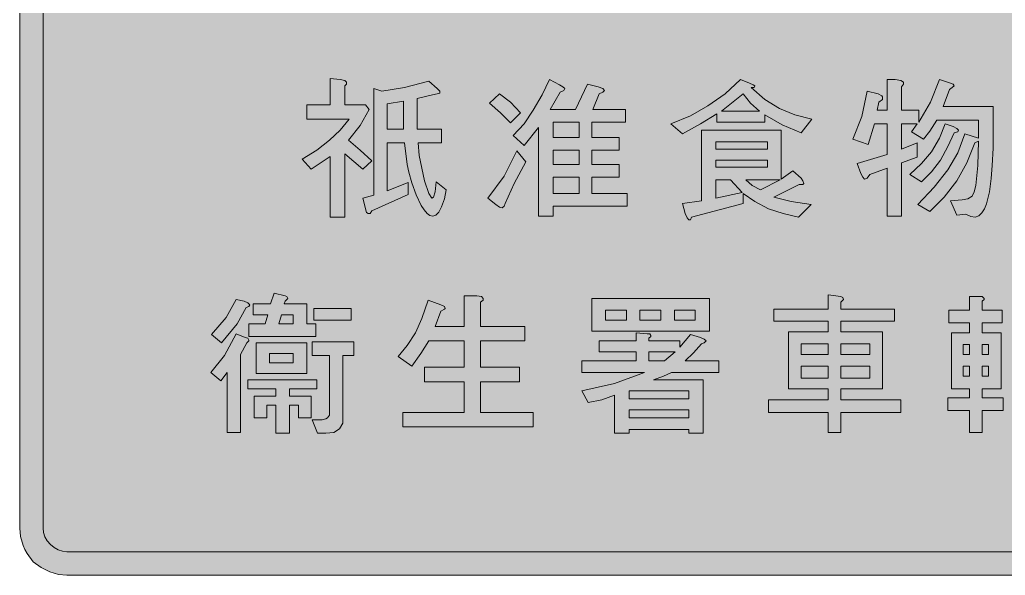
# Model space of a CAD drawing. Header units: metres. Extents: x 123 to 447, y 11 to 261.
# Drawn here: x 122.8 to 318.7, y 10.8 to 121.3 of the extents above; entities that cross this region are included whole.
import ezdxf

# ---------------------------------------------------------------- set-up
doc = ezdxf.new("R2010")
doc.units = ezdxf.units.M
doc.layers.add('FILL_BLACK_000000', color=7, linetype='Continuous', true_color=0x000000)
doc.layers.add('FILL_WHITE_FFFFFF', color=7, linetype='Continuous', true_color=0xffffff)

msp = doc.modelspace()

# ---------------------------------------------------------------- hatches: boundary and pattern name
at = {"layer": 'FILL_BLACK_000000', "true_color": 0x000000}
h = msp.add_hatch(color=7, dxfattribs=at)
h.dxf.hatch_style = 1
h.paths.add_polyline_path([(437.22, 261.18), (438.93, 260.96), (440.64, 260.46), (442.39, 259.52), (443.88, 258.3), (445.09, 256.82), (446.04, 255.06), (446.44, 253.35), (446.58, 251.64), (446.58, 20.16), (446.41, 18.49), (445.9, 16.76), (445.06, 15.07), (443.88, 13.5), (443.17, 12.86), (442.39, 12.31), (441.55, 11.85), (440.64, 11.52), (439.8, 11.18), (438.93, 10.96), (437.22, 10.8), (132.12, 10.8), (130.45, 10.97), (128.72, 11.48), (127.03, 12.32), (125.46, 13.5), (124.27, 15.12), (123.81, 15.93), (123.48, 16.74), (122.92, 18.52), (122.76, 20.16), (122.76, 251.64), (122.92, 253.35), (123.14, 254.22), (123.48, 255.06), (123.81, 255.97), (124.27, 256.82), (124.82, 257.59), (125.46, 258.3), (126.23, 258.99), (127.03, 259.59), (128.72, 260.48), (130.45, 261.01), (132.12, 261.18), (437.22, 261.18)])
h = msp.add_hatch(color=7, dxfattribs=at)
h.dxf.hatch_style = 1
h.paths.add_polyline_path([(179.82, 104.4), (184.5, 104.4), (184.5, 109.62), (186.48, 109.44), (187.38, 109.26), (187.74, 108.9), (187.74, 108.54), (187.38, 108.18), (187.38, 104.4), (191.52, 104.4), (192.24, 103.5), (190.44, 100.26), (188.1, 97.38), (190.44, 95.4), (192.78, 93.24), (190.98, 91.62), (187.38, 94.68), (187.38, 82.08), (184.5, 82.08), (184.5, 94.14), (180.72, 91.62), (178.92, 93.6), (181.8, 95.4), (184.32, 97.38), (186.48, 99.36), (188.28, 101.52), (179.82, 101.52), (179.82, 104.4)])
h = msp.add_hatch(color=7, dxfattribs=at)
h.dxf.hatch_style = 1
h.paths.add_polyline_path([(199.26, 107.82), (204.12, 109.08), (205.74, 107.64), (206.28, 107.1), (206.28, 106.74), (205.74, 106.56), (204.84, 106.38), (201.78, 105.66), (201.78, 99.54), (206.64, 99.54), (206.64, 96.84), (201.96, 96.84), (202.14, 94.32), (203.22, 89.28), (204.12, 86.76), (204.66, 85.86), (205.02, 86.04), (205.38, 87.12), (205.56, 89.1), (207.54, 87.48), (207.18, 85.68), (206.64, 84.12), (206.08, 83.06), (205.5, 82.45), (204.91, 82.23), (204.31, 82.36), (203.73, 82.8), (203.15, 83.48), (202.6, 84.36), (201.59, 86.51), (200.74, 88.85), (200.13, 90.99), (199.8, 92.52), (199.26, 96.84), (195.84, 96.84), (195.84, 87.3), (199.98, 88.92), (199.98, 86.58), (192.78, 83.34), (192.42, 82.8), (192.06, 82.8), (191.7, 82.98), (190.98, 85.86), (193.14, 86.4), (193.14, 107.64), (194.76, 107.1), (199.26, 107.82)])
h.paths.add_polyline_path([(199.08, 105.12), (195.84, 104.58), (195.84, 99.54), (199.08, 99.54), (199.08, 105.12)], flags=16)
h = msp.add_hatch(color=7, dxfattribs=at)
h.dxf.hatch_style = 1
h.paths.add_polyline_path([(228.06, 109.44), (230.04, 108.36), (230.76, 108), (231.12, 107.64), (230.94, 107.28), (230.22, 106.92), (228.24, 103.5), (233.28, 103.5), (235.62, 108.54), (237.78, 108), (238.68, 107.64), (239.04, 107.28), (238.68, 106.92), (237.96, 106.56), (236.7, 103.5), (243.18, 103.5), (243.18, 100.98), (236.52, 100.98), (236.52, 97.92), (241.92, 97.92), (241.92, 95.4), (236.52, 95.4), (236.52, 92.52), (241.92, 92.52), (241.92, 90), (236.52, 90), (236.52, 86.76), (243.54, 86.76), (243.54, 84.24), (228.78, 84.24), (228.78, 82.26), (225.9, 82.26), (225.9, 99.9), (223.02, 96.3), (220.86, 98.28), (223.02, 100.62), (224.82, 103.32), (226.62, 106.38), (228.06, 109.44)])
h.paths.add_polyline_path([(228.78, 92.52), (234, 92.52), (234, 95.4), (228.78, 95.4), (228.78, 92.52)], flags=16)
h.paths.add_polyline_path([(228.78, 100.98), (228.78, 97.92), (234, 97.92), (234, 100.98), (228.78, 100.98)], flags=16)
h.paths.add_polyline_path([(234, 90), (228.78, 90), (228.78, 86.76), (234, 86.76), (234, 90)], flags=16)
h = msp.add_hatch(color=7, dxfattribs=at)
h.dxf.hatch_style = 1
h.paths.add_polyline_path([(259.56, 104.22), (262.98, 106.56), (266.04, 109.44), (267.84, 108.72), (268.56, 108.36), (268.92, 108.18), (268.74, 107.82), (268.2, 107.82), (270.9, 105.48), (273.78, 103.68), (276.84, 102.42), (280.26, 101.52), (278.1, 98.82), (274.32, 100.44), (270.9, 102.42), (270.9, 100.98), (261.36, 100.98), (261.36, 102.6), (258.12, 100.62), (254.52, 98.64), (252.18, 100.62), (256.14, 102.24), (259.56, 104.22)])
h.paths.add_polyline_path([(266.58, 106.56), (262.26, 103.14), (269.82, 103.14), (268.02, 104.76), (266.58, 106.56)], flags=16)
h = msp.add_hatch(color=7, dxfattribs=at)
h.dxf.hatch_style = 1
h.paths.add_polyline_path([(296.82, 109.44), (297.9, 109.26), (298.44, 108.9), (298.44, 108.54), (298.08, 108), (298.08, 103.32), (301.5, 103.32), (301.5, 100.98), (303.84, 104.94), (305.64, 109.44), (307.8, 108.72), (308.34, 108.54), (308.52, 108.18), (308.16, 107.82), (307.62, 107.46), (306.36, 104.04), (316.26, 104.04), (316.26, 95.76), (316.06, 92.35), (315.88, 89.77), (315.54, 87.1), (314.94, 84.68), (314.53, 83.69), (314.02, 82.89), (313.41, 82.34), (312.69, 82.08), (311.84, 82.16), (310.86, 82.62), (309.06, 82.44), (307.8, 85.32), (310.14, 85.5), (311.22, 85.68), (312.12, 86.22), (312.48, 87.12), (312.84, 88.38), (313.2, 92.34), (313.38, 97.2), (312.66, 96.84), (311.04, 92.88), (309.06, 89.28), (306.54, 86.04), (303.66, 83.16), (301.32, 84.6), (304.56, 88.02), (307.26, 91.44), (309.24, 94.86), (310.68, 98.64), (313.38, 97.74), (313.38, 101.34), (305.1, 101.34), (303.66, 99.18), (302.4, 97.56), (300.06, 99), (301.14, 100.62), (298.08, 100.62), (298.08, 95.58), (301.14, 96.84), (301.14, 93.96), (298.08, 92.88), (298.08, 82.26), (295.2, 82.26), (295.2, 91.8), (291.78, 90.54), (291.24, 89.82), (290.7, 89.64), (290.34, 90), (289.98, 90.72), (289.26, 92.7), (295.2, 94.5), (295.2, 100.62), (292.68, 100.62), (291.42, 96.48), (288.36, 97.56), (290.16, 102.06), (291.24, 107.1), (293.4, 106.56), (294.12, 106.2), (294.3, 106.02), (294.3, 105.48), (293.58, 104.94), (293.22, 103.32), (295.2, 103.32), (295.2, 109.44), (296.82, 109.44)])
h = msp.add_hatch(color=7, dxfattribs=at)
h.dxf.hatch_style = 1
h.paths.add_polyline_path([(218.34, 102.78), (216.18, 104.76), (218.16, 106.56), (220.32, 104.94), (222.3, 102.78), (220.32, 100.8), (218.34, 102.78)])
h = msp.add_hatch(color=7, dxfattribs=at)
h.dxf.hatch_style = 1
h.paths.add_polyline_path([(309.06, 99.72), (309.42, 99.36), (309.24, 99), (308.52, 98.82), (307.26, 96.12), (305.82, 93.42), (304.02, 91.08), (302.04, 89.1), (299.7, 90.54), (302.04, 92.7), (304.02, 95.04), (305.64, 97.74), (306.72, 100.62), (308.34, 100.08), (309.06, 99.72)])
h = msp.add_hatch(color=7, dxfattribs=at)
h.dxf.hatch_style = 1
h.paths.add_polyline_path([(278.1, 89.82), (278.46, 89.28), (278.64, 88.74), (278.46, 88.56), (277.74, 88.56), (272.7, 86.04), (276.12, 85.14), (280.08, 84.6), (277.56, 82.08), (274.5, 82.8), (271.62, 83.7), (268.92, 85.14), (266.58, 86.76), (266.58, 84.78), (256.32, 82.08), (256.14, 81.54), (255.78, 81.54), (255.42, 81.9), (255.06, 82.8), (254.52, 84.78), (258.3, 85.32), (258.3, 99.36), (274.14, 99.36), (274.14, 89.64), (276.48, 91.26), (278.1, 89.82)])
h.paths.add_polyline_path([(268.38, 88.38), (270, 87.48), (273.96, 89.46), (267.12, 89.46), (268.38, 88.38)], flags=16)
h.paths.add_polyline_path([(261.18, 85.86), (266.4, 86.94), (264.06, 89.46), (261.18, 89.46), (261.18, 85.86)], flags=16)
h.paths.add_polyline_path([(261.18, 93.42), (261.18, 91.98), (271.44, 91.98), (271.44, 93.42), (261.18, 93.42)], flags=16)
h.paths.add_polyline_path([(271.44, 97.02), (261.18, 97.02), (261.18, 95.58), (271.44, 95.58), (271.44, 97.02)], flags=16)
h = msp.add_hatch(color=7, dxfattribs=at)
h.dxf.hatch_style = 1
h.paths.add_polyline_path([(219.06, 90.18), (221.58, 95.22), (223.38, 93.06), (221.04, 88.74), (219.24, 84.78), (219.06, 84.24), (218.7, 83.88), (218.16, 84.06), (217.44, 84.6), (215.82, 85.86), (219.06, 90.18)])
h = msp.add_hatch(color=7, dxfattribs=at)
h.dxf.hatch_style = 1
h.paths.add_polyline_path([(172.62, 64.8), (173.34, 66.96), (175.5, 66.42), (175.86, 66.24), (176.04, 65.88), (175.5, 65.34), (175.32, 64.8), (179.82, 64.8), (179.82, 60.84), (181.62, 60.84), (181.62, 58.32), (168.3, 58.32), (168.3, 60.84), (171.54, 60.84), (172.08, 62.64), (169.2, 62.64), (169.2, 64.8), (172.62, 64.8)])
h.paths.add_polyline_path([(177.12, 62.64), (174.78, 62.64), (174.24, 60.84), (177.12, 60.84), (177.12, 62.64)], flags=16)
h = msp.add_hatch(color=7, dxfattribs=at)
h.dxf.hatch_style = 1
h.paths.add_polyline_path([(163.8, 62.1), (165.78, 65.7), (167.4, 65.34), (168.12, 64.98), (168.48, 64.62), (168.3, 64.26), (167.76, 64.08), (165.96, 60.84), (162.9, 57.06), (160.92, 58.68), (163.8, 62.1)])
h = msp.add_hatch(color=7, dxfattribs=at)
h.dxf.hatch_style = 1
h.paths.add_polyline_path([(207.18, 64.26), (207.36, 63.9), (207.18, 63.72), (206.46, 63.36), (205.38, 60.3), (211.14, 60.3), (211.14, 66.42), (213.66, 66.42), (214.56, 66.24), (214.92, 65.88), (214.92, 65.52), (214.38, 65.16), (214.38, 60.3), (223.2, 60.3), (223.2, 57.42), (214.38, 57.42), (214.38, 52.2), (222.12, 52.2), (222.12, 49.32), (214.38, 49.32), (214.38, 43.2), (224.82, 43.2), (224.82, 40.32), (198.9, 40.32), (198.9, 43.2), (211.14, 43.2), (211.14, 49.32), (203.22, 49.32), (203.22, 52.2), (211.14, 52.2), (211.14, 57.42), (204.12, 57.42), (202.5, 54.9), (200.7, 52.38), (198, 54.36), (199.8, 56.52), (201.42, 59.04), (202.68, 61.92), (203.94, 65.52), (206.46, 64.62), (207.18, 64.26)])
h = msp.add_hatch(color=7, dxfattribs=at)
h.dxf.hatch_style = 1
h.paths.add_polyline_path([(236.52, 65.88), (259.92, 65.88), (259.92, 59.4), (236.52, 59.4), (236.52, 65.88)])
h.paths.add_polyline_path([(246.06, 61.56), (250.2, 61.56), (250.2, 63.54), (246.06, 63.54), (246.06, 61.56)], flags=16)
h.paths.add_polyline_path([(239.22, 63.54), (239.22, 61.56), (243.36, 61.56), (243.36, 63.54), (239.22, 63.54)], flags=16)
h.paths.add_polyline_path([(257.04, 63.54), (252.9, 63.54), (252.9, 61.56), (257.04, 61.56), (257.04, 63.54)], flags=16)
h = msp.add_hatch(color=7, dxfattribs=at)
h.dxf.hatch_style = 1
h.paths.add_polyline_path([(286.56, 65.7), (286.02, 65.16), (286.02, 63.72), (296.64, 63.72), (296.64, 61.38), (286.02, 61.38), (286.02, 59.22), (294.3, 59.22), (294.3, 47.88), (286.02, 47.88), (286.02, 45.72), (297.9, 45.72), (297.9, 43.2), (286.02, 43.2), (286.02, 39.24), (283.5, 39.24), (283.5, 43.2), (271.62, 43.2), (271.62, 45.72), (283.5, 45.72), (283.5, 47.88), (275.58, 47.88), (275.58, 59.22), (283.5, 59.22), (283.5, 61.38), (272.7, 61.38), (272.7, 63.72), (283.5, 63.72), (283.5, 66.6), (286.02, 66.24), (286.38, 66.06), (286.56, 65.7)])
h.paths.add_polyline_path([(283.5, 54.72), (283.5, 56.88), (278.1, 56.88), (278.1, 54.72), (283.5, 54.72)], flags=16)
h.paths.add_polyline_path([(278.1, 50.04), (283.5, 50.04), (283.5, 52.38), (278.1, 52.38), (278.1, 50.04)], flags=16)
h.paths.add_polyline_path([(286.02, 56.88), (286.02, 54.72), (291.78, 54.72), (291.78, 56.88), (286.02, 56.88)], flags=16)
h.paths.add_polyline_path([(291.78, 52.38), (286.02, 52.38), (286.02, 50.04), (291.78, 50.04), (291.78, 52.38)], flags=16)
h = msp.add_hatch(color=7, dxfattribs=at)
h.dxf.hatch_style = 1
h.paths.add_polyline_path([(314.46, 65.88), (314.46, 65.7), (314.1, 65.34), (314.1, 63.54), (318.06, 63.54), (318.06, 61.02), (314.1, 61.02), (314.1, 59.04), (317.88, 59.04), (317.88, 47.88), (314.1, 47.88), (314.1, 46.08), (318.24, 46.08), (318.24, 43.56), (314.1, 43.56), (314.1, 39.24), (311.58, 39.24), (311.58, 43.56), (307.26, 43.56), (307.26, 46.08), (311.58, 46.08), (311.58, 47.88), (307.98, 47.88), (307.98, 59.04), (311.58, 59.04), (311.58, 61.02), (307.44, 61.02), (307.44, 63.54), (311.58, 63.54), (311.58, 66.24), (314.1, 66.24), (314.46, 65.88)])
h.paths.add_polyline_path([(315.36, 54.72), (315.36, 56.7), (314.1, 56.7), (314.1, 54.72), (315.36, 54.72)], flags=16)
h.paths.add_polyline_path([(314.1, 50.4), (315.36, 50.4), (315.36, 52.38), (314.1, 52.38), (314.1, 50.4)], flags=16)
h.paths.add_polyline_path([(310.32, 56.7), (310.32, 54.72), (311.58, 54.72), (311.58, 56.7), (310.32, 56.7)], flags=16)
h.paths.add_polyline_path([(311.58, 52.38), (310.32, 52.38), (310.32, 50.4), (311.58, 50.4), (311.58, 52.38)], flags=16)
h = msp.add_hatch(color=7, dxfattribs=at)
h.dxf.hatch_style = 1
h.paths.add_polyline_path([(188.64, 63.9), (188.64, 61.56), (181.26, 61.56), (181.26, 63.9), (188.64, 63.9)])
h = msp.add_hatch(color=7, dxfattribs=at)
h.dxf.hatch_style = 1
h.paths.add_polyline_path([(163.44, 54.54), (165.78, 58.86), (167.58, 58.14), (168.12, 57.96), (168.3, 57.6), (168.3, 57.42), (167.94, 57.06), (166.68, 54.72), (166.68, 39.24), (163.98, 39.24), (163.98, 51.12), (162.72, 49.5), (160.74, 51.12), (163.44, 54.54)])
h = msp.add_hatch(color=7, dxfattribs=at)
h.dxf.hatch_style = 1
h.paths.add_polyline_path([(243.9, 39.78), (243.9, 39.06), (241.02, 39.06), (241.02, 46.62), (238.5, 45.72), (235.8, 45.18), (234.54, 47.52), (241.02, 48.96), (246.96, 51.12), (234.54, 51.12), (234.54, 53.46), (245.34, 53.46), (245.34, 55.26), (237.96, 55.26), (237.96, 57.42), (245.34, 57.42), (245.34, 59.04), (247.5, 58.86), (248.04, 58.86), (248.22, 58.5), (248.22, 58.32), (247.86, 57.96), (247.86, 57.42), (253.98, 57.42), (253.98, 56.16), (256.14, 58.68), (258.12, 58.14), (258.84, 57.78), (259.2, 57.42), (258.84, 57.06), (258.3, 56.88), (256.68, 55.08), (255.06, 53.46), (261.72, 53.46), (261.72, 51.12), (252.36, 51.12), (250.74, 50.4), (248.76, 49.68), (258.66, 49.68), (258.66, 39.06), (255.78, 39.06), (255.78, 39.78), (243.9, 39.78)])
h.paths.add_polyline_path([(247.86, 53.46), (250.92, 53.46), (253.08, 55.26), (247.86, 55.26), (247.86, 53.46)], flags=16)
h.paths.add_polyline_path([(243.9, 47.52), (243.9, 45.9), (255.78, 45.9), (255.78, 47.52), (243.9, 47.52)], flags=16)
h.paths.add_polyline_path([(255.78, 43.74), (243.9, 43.74), (243.9, 42.12), (255.78, 42.12), (255.78, 43.74)], flags=16)
h = msp.add_hatch(color=7, dxfattribs=at)
h.dxf.hatch_style = 1
h.paths.add_polyline_path([(179.82, 50.94), (169.74, 50.94), (169.74, 57.06), (179.82, 57.06), (179.82, 50.94)])
h.paths.add_polyline_path([(177.12, 54.9), (172.44, 54.9), (172.44, 53.1), (177.12, 53.1), (177.12, 54.9)], flags=16)
h = msp.add_hatch(color=7, dxfattribs=at)
h.dxf.hatch_style = 1
h.paths.add_polyline_path([(180.9, 57.24), (189.18, 57.24), (189.18, 54.54), (187.02, 54.54), (187.02, 41.04), (186.3, 39.96), (185.22, 39.24), (183.6, 39.06), (181.98, 39.06), (180.9, 41.76), (182.88, 41.76), (183.6, 41.94), (183.96, 42.12), (184.32, 42.66), (184.32, 54.54), (180.9, 54.54), (180.9, 57.24)])
h = msp.add_hatch(color=7, dxfattribs=at)
h.dxf.hatch_style = 1
h.paths.add_polyline_path([(181.8, 49.68), (181.8, 47.88), (176.4, 47.88), (176.4, 46.44), (180.72, 46.44), (180.72, 42.12), (178.2, 42.12), (178.2, 44.64), (176.4, 44.64), (176.4, 39.06), (173.7, 39.06), (173.7, 44.64), (171.9, 44.64), (171.9, 42.12), (169.38, 42.12), (169.38, 46.44), (173.7, 46.44), (173.7, 47.88), (168.12, 47.88), (168.12, 49.68), (181.8, 49.68)])
at = {"layer": 'FILL_WHITE_FFFFFF', "true_color": 0xffffff}
h = msp.add_hatch(color=7, dxfattribs=at)
h.dxf.hatch_style = 1
h.paths.add_polyline_path([(437.22, 256.32), (438.06, 256.25), (438.91, 256.03), (439.73, 255.64), (440.46, 255.06), (441.14, 254.22), (441.59, 253.35), (441.83, 252.48), (441.9, 251.64), (441.9, 20.16), (441.79, 19.35), (441.54, 18.54), (441.13, 17.73), (440.46, 16.92), (439.78, 16.25), (438.84, 15.84), (438.03, 15.59), (437.22, 15.48), (132.12, 15.48), (131.28, 15.58), (130.43, 15.86), (129.61, 16.32), (128.88, 16.92), (128.2, 17.65), (127.75, 18.47), (127.51, 19.32), (127.44, 20.16), (127.44, 251.64), (127.51, 252.48), (127.75, 253.35), (128.2, 254.22), (128.88, 255.06), (129.61, 255.64), (130.43, 256.03), (131.28, 256.25), (132.12, 256.32), (437.22, 256.32)])

# ---------------------------------------------------------------- linework, layer by layer
at = {"layer": 'FILL_BLACK_000000', "lineweight": 0, "true_color": 0x000000}
msp.add_lwpolyline([(437.22, 10.8), (132.12, 10.8), (130.45, 10.97), (128.72, 11.48), (127.03, 12.32), (125.46, 13.5), (124.27, 15.12), (123.81, 15.93), (123.48, 16.74), (122.92, 18.52), (122.76, 20.16), (122.76, 251.64)], dxfattribs=at)
for points in [[(179.82, 104.4), (184.5, 104.4), (184.5, 109.62), (186.48, 109.44), (187.38, 109.26), (187.74, 108.9), (187.74, 108.54), (187.38, 108.18), (187.38, 104.4), (191.52, 104.4), (192.24, 103.5), (190.44, 100.26), (188.1, 97.38), (190.44, 95.4), (192.78, 93.24), (190.98, 91.62), (187.38, 94.68), (187.38, 82.08), (184.5, 82.08), (184.5, 94.14), (180.72, 91.62), (178.92, 93.6), (181.8, 95.4), (184.32, 97.38), (186.48, 99.36), (188.28, 101.52), (179.82, 101.52)], [(199.26, 107.82), (204.12, 109.08), (205.74, 107.64), (206.28, 107.1), (206.28, 106.74), (205.74, 106.56), (204.84, 106.38), (201.78, 105.66), (201.78, 99.54), (206.64, 99.54), (206.64, 96.84), (201.96, 96.84), (202.14, 94.32), (203.22, 89.28), (204.12, 86.76), (204.66, 85.86), (205.02, 86.04), (205.38, 87.12), (205.56, 89.1), (207.54, 87.48), (207.18, 85.68), (206.64, 84.12), (206.08, 83.06), (205.5, 82.45), (204.91, 82.23), (204.31, 82.36), (203.73, 82.8), (203.15, 83.48), (202.6, 84.36), (201.59, 86.51), (200.74, 88.85), (200.13, 90.99), (199.8, 92.52), (199.26, 96.84), (195.84, 96.84), (195.84, 87.3), (199.98, 88.92), (199.98, 86.58), (192.78, 83.34), (192.42, 82.8), (192.06, 82.8), (191.7, 82.98), (190.98, 85.86), (193.14, 86.4), (193.14, 107.64), (194.76, 107.1)], [(228.06, 109.44), (230.04, 108.36), (230.76, 108), (231.12, 107.64), (230.94, 107.28), (230.22, 106.92), (228.24, 103.5), (233.28, 103.5), (235.62, 108.54), (237.78, 108), (238.68, 107.64), (239.04, 107.28), (238.68, 106.92), (237.96, 106.56), (236.7, 103.5), (243.18, 103.5), (243.18, 100.98), (236.52, 100.98), (236.52, 97.92), (241.92, 97.92), (241.92, 95.4), (236.52, 95.4), (236.52, 92.52), (241.92, 92.52), (241.92, 90), (236.52, 90), (236.52, 86.76), (243.54, 86.76), (243.54, 84.24), (228.78, 84.24), (228.78, 82.26), (225.9, 82.26), (225.9, 99.9), (223.02, 96.3), (220.86, 98.28), (223.02, 100.62), (224.82, 103.32), (226.62, 106.38)], [(259.56, 104.22), (262.98, 106.56), (266.04, 109.44), (267.84, 108.72), (268.56, 108.36), (268.92, 108.18), (268.74, 107.82), (268.2, 107.82), (270.9, 105.48), (273.78, 103.68), (276.84, 102.42), (280.26, 101.52), (278.1, 98.82), (274.32, 100.44), (270.9, 102.42), (270.9, 100.98), (261.36, 100.98), (261.36, 102.6), (258.12, 100.62), (254.52, 98.64), (252.18, 100.62), (256.14, 102.24)], [(296.82, 109.44), (297.9, 109.26), (298.44, 108.9), (298.44, 108.54), (298.08, 108), (298.08, 103.32), (301.5, 103.32), (301.5, 100.98), (303.84, 104.94), (305.64, 109.44), (307.8, 108.72), (308.34, 108.54), (308.52, 108.18), (308.16, 107.82), (307.62, 107.46), (306.36, 104.04), (316.26, 104.04), (316.26, 95.76), (316.06, 92.35), (315.88, 89.77), (315.54, 87.1), (314.94, 84.68), (314.53, 83.69), (314.02, 82.89), (313.41, 82.34), (312.69, 82.08), (311.84, 82.16), (310.86, 82.62), (309.06, 82.44), (307.8, 85.32), (310.14, 85.5), (311.22, 85.68), (312.12, 86.22), (312.48, 87.12), (312.84, 88.38), (313.2, 92.34), (313.38, 97.2), (312.66, 96.84), (311.04, 92.88), (309.06, 89.28), (306.54, 86.04), (303.66, 83.16), (301.32, 84.6), (304.56, 88.02), (307.26, 91.44), (309.24, 94.86), (310.68, 98.64), (313.38, 97.74), (313.38, 101.34), (305.1, 101.34), (303.66, 99.18), (302.4, 97.56), (300.06, 99), (301.14, 100.62), (298.08, 100.62), (298.08, 95.58), (301.14, 96.84), (301.14, 93.96), (298.08, 92.88), (298.08, 82.26), (295.2, 82.26), (295.2, 91.8), (291.78, 90.54), (291.24, 89.82), (290.7, 89.64), (290.34, 90), (289.98, 90.72), (289.26, 92.7), (295.2, 94.5), (295.2, 100.62), (292.68, 100.62), (291.42, 96.48), (288.36, 97.56), (290.16, 102.06), (291.24, 107.1), (293.4, 106.56), (294.12, 106.2), (294.3, 106.02), (294.3, 105.48), (293.58, 104.94), (293.22, 103.32), (295.2, 103.32), (295.2, 109.44)], [(218.34, 102.78), (216.18, 104.76), (218.16, 106.56), (220.32, 104.94), (222.3, 102.78), (220.32, 100.8)], [(266.58, 106.56), (262.26, 103.14), (269.82, 103.14), (268.02, 104.76)], [(199.08, 105.12), (195.84, 104.58), (195.84, 99.54), (199.08, 99.54)], [(228.78, 100.98), (228.78, 97.92), (234, 97.92), (234, 100.98)], [(309.06, 99.72), (309.42, 99.36), (309.24, 99), (308.52, 98.82), (307.26, 96.12), (305.82, 93.42), (304.02, 91.08), (302.04, 89.1), (299.7, 90.54), (302.04, 92.7), (304.02, 95.04), (305.64, 97.74), (306.72, 100.62), (308.34, 100.08)], [(278.1, 89.82), (278.46, 89.28), (278.64, 88.74), (278.46, 88.56), (277.74, 88.56), (272.7, 86.04), (276.12, 85.14), (280.08, 84.6), (277.56, 82.08), (274.5, 82.8), (271.62, 83.7), (268.92, 85.14), (266.58, 86.76), (266.58, 84.78), (256.32, 82.08), (256.14, 81.54), (255.78, 81.54), (255.42, 81.9), (255.06, 82.8), (254.52, 84.78), (258.3, 85.32), (258.3, 99.36), (274.14, 99.36), (274.14, 89.64), (276.48, 91.26)], [(271.44, 97.02), (261.18, 97.02), (261.18, 95.58), (271.44, 95.58)], [(219.06, 90.18), (221.58, 95.22), (223.38, 93.06), (221.04, 88.74), (219.24, 84.78), (219.06, 84.24), (218.7, 83.88), (218.16, 84.06), (217.44, 84.6), (215.82, 85.86)], [(228.78, 92.52), (234, 92.52), (234, 95.4), (228.78, 95.4)], [(261.18, 93.42), (261.18, 91.98), (271.44, 91.98), (271.44, 93.42)], [(234, 90), (228.78, 90), (228.78, 86.76), (234, 86.76)], [(261.18, 85.86), (266.4, 86.94), (264.06, 89.46), (261.18, 89.46)], [(268.38, 88.38), (270, 87.48), (273.96, 89.46), (267.12, 89.46)], [(172.62, 64.8), (173.34, 66.96), (175.5, 66.42), (175.86, 66.24), (176.04, 65.88), (175.5, 65.34), (175.32, 64.8), (179.82, 64.8), (179.82, 60.84), (181.62, 60.84), (181.62, 58.32), (168.3, 58.32), (168.3, 60.84), (171.54, 60.84), (172.08, 62.64), (169.2, 62.64), (169.2, 64.8)], [(163.8, 62.1), (165.78, 65.7), (167.4, 65.34), (168.12, 64.98), (168.48, 64.62), (168.3, 64.26), (167.76, 64.08), (165.96, 60.84), (162.9, 57.06), (160.92, 58.68)], [(207.18, 64.26), (207.36, 63.9), (207.18, 63.72), (206.46, 63.36), (205.38, 60.3), (211.14, 60.3), (211.14, 66.42), (213.66, 66.42), (214.56, 66.24), (214.92, 65.88), (214.92, 65.52), (214.38, 65.16), (214.38, 60.3), (223.2, 60.3), (223.2, 57.42), (214.38, 57.42), (214.38, 52.2), (222.12, 52.2), (222.12, 49.32), (214.38, 49.32), (214.38, 43.2), (224.82, 43.2), (224.82, 40.32), (198.9, 40.32), (198.9, 43.2), (211.14, 43.2), (211.14, 49.32), (203.22, 49.32), (203.22, 52.2), (211.14, 52.2), (211.14, 57.42), (204.12, 57.42), (202.5, 54.9), (200.7, 52.38), (198, 54.36), (199.8, 56.52), (201.42, 59.04), (202.68, 61.92), (203.94, 65.52), (206.46, 64.62)], [(236.52, 65.88), (259.92, 65.88), (259.92, 59.4), (236.52, 59.4)], [(286.56, 65.7), (286.02, 65.16), (286.02, 63.72), (296.64, 63.72), (296.64, 61.38), (286.02, 61.38), (286.02, 59.22), (294.3, 59.22), (294.3, 47.88), (286.02, 47.88), (286.02, 45.72), (297.9, 45.72), (297.9, 43.2), (286.02, 43.2), (286.02, 39.24), (283.5, 39.24), (283.5, 43.2), (271.62, 43.2), (271.62, 45.72), (283.5, 45.72), (283.5, 47.88), (275.58, 47.88), (275.58, 59.22), (283.5, 59.22), (283.5, 61.38), (272.7, 61.38), (272.7, 63.72), (283.5, 63.72), (283.5, 66.6), (286.02, 66.24), (286.38, 66.06)], [(314.46, 65.88), (314.46, 65.7), (314.1, 65.34), (314.1, 63.54), (318.06, 63.54), (318.06, 61.02), (314.1, 61.02), (314.1, 59.04), (317.88, 59.04), (317.88, 47.88), (314.1, 47.88), (314.1, 46.08), (318.24, 46.08), (318.24, 43.56), (314.1, 43.56), (314.1, 39.24), (311.58, 39.24), (311.58, 43.56), (307.26, 43.56), (307.26, 46.08), (311.58, 46.08), (311.58, 47.88), (307.98, 47.88), (307.98, 59.04), (311.58, 59.04), (311.58, 61.02), (307.44, 61.02), (307.44, 63.54), (311.58, 63.54), (311.58, 66.24), (314.1, 66.24)], [(188.64, 63.9), (188.64, 61.56), (181.26, 61.56), (181.26, 63.9)], [(239.22, 63.54), (239.22, 61.56), (243.36, 61.56), (243.36, 63.54)], [(246.06, 61.56), (250.2, 61.56), (250.2, 63.54), (246.06, 63.54)], [(257.04, 63.54), (252.9, 63.54), (252.9, 61.56), (257.04, 61.56)], [(177.12, 62.64), (174.78, 62.64), (174.24, 60.84), (177.12, 60.84)], [(163.44, 54.54), (165.78, 58.86), (167.58, 58.14), (168.12, 57.96), (168.3, 57.6), (168.3, 57.42), (167.94, 57.06), (166.68, 54.72), (166.68, 39.24), (163.98, 39.24), (163.98, 51.12), (162.72, 49.5), (160.74, 51.12)], [(243.9, 39.78), (243.9, 39.06), (241.02, 39.06), (241.02, 46.62), (238.5, 45.72), (235.8, 45.18), (234.54, 47.52), (241.02, 48.96), (246.96, 51.12), (234.54, 51.12), (234.54, 53.46), (245.34, 53.46), (245.34, 55.26), (237.96, 55.26), (237.96, 57.42), (245.34, 57.42), (245.34, 59.04), (247.5, 58.86), (248.04, 58.86), (248.22, 58.5), (248.22, 58.32), (247.86, 57.96), (247.86, 57.42), (253.98, 57.42), (253.98, 56.16), (256.14, 58.68), (258.12, 58.14), (258.84, 57.78), (259.2, 57.42), (258.84, 57.06), (258.3, 56.88), (256.68, 55.08), (255.06, 53.46), (261.72, 53.46), (261.72, 51.12), (252.36, 51.12), (250.74, 50.4), (248.76, 49.68), (258.66, 49.68), (258.66, 39.06), (255.78, 39.06), (255.78, 39.78)], [(179.82, 50.94), (169.74, 50.94), (169.74, 57.06), (179.82, 57.06)], [(180.9, 57.24), (189.18, 57.24), (189.18, 54.54), (187.02, 54.54), (187.02, 41.04), (186.3, 39.96), (185.22, 39.24), (183.6, 39.06), (181.98, 39.06), (180.9, 41.76), (182.88, 41.76), (183.6, 41.94), (183.96, 42.12), (184.32, 42.66), (184.32, 54.54), (180.9, 54.54)], [(283.5, 54.72), (283.5, 56.88), (278.1, 56.88), (278.1, 54.72)], [(286.02, 56.88), (286.02, 54.72), (291.78, 54.72), (291.78, 56.88)], [(177.12, 54.9), (172.44, 54.9), (172.44, 53.1), (177.12, 53.1)], [(247.86, 53.46), (250.92, 53.46), (253.08, 55.26), (247.86, 55.26)], [(310.32, 56.7), (310.32, 54.72), (311.58, 54.72), (311.58, 56.7)], [(315.36, 54.72), (315.36, 56.7), (314.1, 56.7), (314.1, 54.72)], [(278.1, 50.04), (283.5, 50.04), (283.5, 52.38), (278.1, 52.38)], [(291.78, 52.38), (286.02, 52.38), (286.02, 50.04), (291.78, 50.04)], [(311.58, 52.38), (310.32, 52.38), (310.32, 50.4), (311.58, 50.4)], [(314.1, 50.4), (315.36, 50.4), (315.36, 52.38), (314.1, 52.38)], [(181.8, 49.68), (181.8, 47.88), (176.4, 47.88), (176.4, 46.44), (180.72, 46.44), (180.72, 42.12), (178.2, 42.12), (178.2, 44.64), (176.4, 44.64), (176.4, 39.06), (173.7, 39.06), (173.7, 44.64), (171.9, 44.64), (171.9, 42.12), (169.38, 42.12), (169.38, 46.44), (173.7, 46.44), (173.7, 47.88), (168.12, 47.88), (168.12, 49.68)], [(243.9, 47.52), (243.9, 45.9), (255.78, 45.9), (255.78, 47.52)], [(255.78, 43.74), (243.9, 43.74), (243.9, 42.12), (255.78, 42.12)]]:
    msp.add_lwpolyline(points, close=True, dxfattribs=at)
at = {"layer": 'FILL_WHITE_FFFFFF', "lineweight": 0, "true_color": 0x000000}
msp.add_lwpolyline([(437.22, 15.48), (132.12, 15.48), (131.28, 15.58), (130.43, 15.86), (129.61, 16.32), (128.88, 16.92), (128.2, 17.65), (127.75, 18.47), (127.51, 19.32), (127.44, 20.16), (127.44, 251.64), (127.51, 252.48), (127.75, 253.35), (128.2, 254.22), (128.88, 255.06), (129.61, 255.64), (130.43, 256.03), (131.28, 256.25), (132.12, 256.32), (437.22, 256.32)], dxfattribs=at)

doc.saveas('drawing.dxf')
